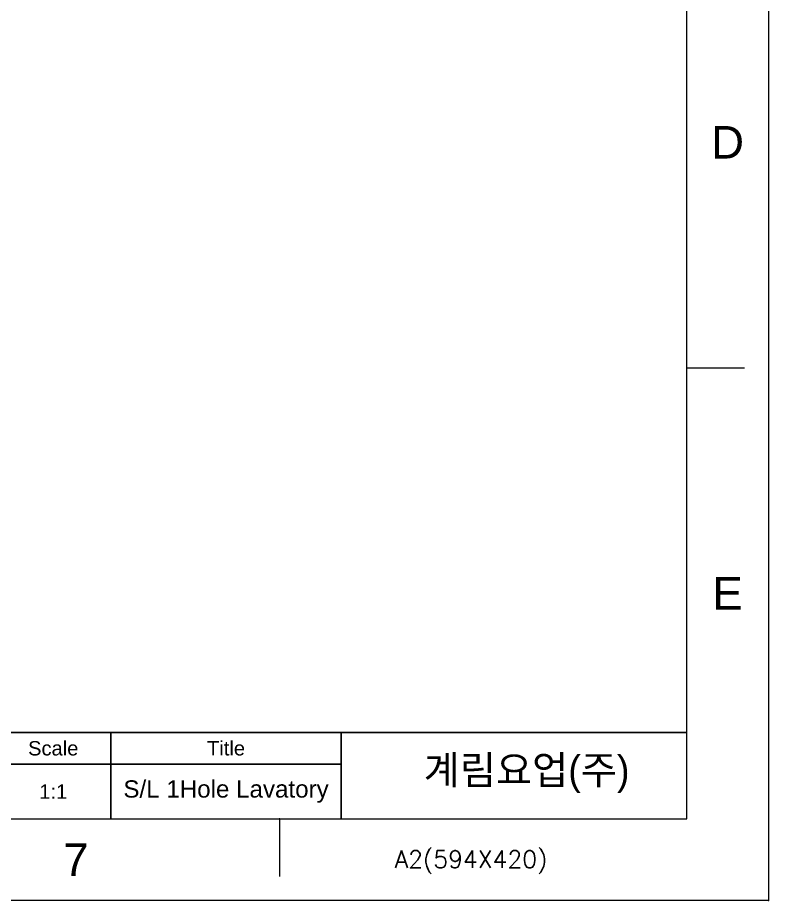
# Model space of a CAD drawing. Header units: millimetres. Extents: x 1261 to 1854, y -639 to -219.
# Drawn here: x 1724.2 to 1854.5, y -639.2 to -485.9 of the extents above; entities that cross this region are included whole.
import ezdxf

# ---------------------------------------------------------------- set-up
doc = ezdxf.new("R2010")
doc.units = ezdxf.units.MM
doc.header["$LTSCALE"] = 0.1
doc.linetypes.add('CENTERX2', pattern=[101.6, 63.5, -12.7, 12.7, -12.7])
doc.layers.get('0').update_dxf_attribs({"lineweight": 13})
for name, color, linetype in [('5', 2, 'Continuous'), ('FORM', 7, 'Continuous'), ('TEXT', 2, 'Continuous')]:
    doc.layers.add(name, color=color, linetype=linetype)
doc.layers.add('DIM', color=3, linetype='Continuous', lineweight=9)
doc.styles.add('ROMANS', font='romans')
doc.styles.get("Standard").update_dxf_attribs({"font": 'arial.ttf'})

msp = doc.modelspace()

# ---------------------------------------------------------------- linework, layer by layer
for p, q in [((1840.346, -625.017), (1840.346, -233.299)), ((1840.346, -546.673), (1850.346, -546.673)), ((1274.689, -625.017), (1840.346, -625.017)), ((1769.639, -625.017), (1769.639, -635.017))]:
    msp.add_line(p, q)
for p in [(1840.346, -546.673), (1769.639, -625.017)]:
    msp.add_point(p)
at = {"layer": 'DIM', "color": 7}
msp.add_lwpolyline([(1260.548, -219.158), (1854.487, -219.158), (1854.487, -639.158), (1260.548, -639.158)], close=True, dxfattribs=at)
msp.add_point((1854.487, -639.158), dxfattribs=at)
at = {"layer": 'FORM'}
for p, q in [((1569.846, -610.017), (1840.346, -610.017)), ((1740.346, -625.017), (1740.346, -610.017)), ((1780.346, -625.017), (1780.346, -610.017)), ((1640.346, -615.517), (1780.346, -615.517))]:
    msp.add_line(p, q, dxfattribs=at)

# ---------------------------------------------------------------- texts
at = {"char_height": 5.657, "attachment_point": 5}
for s, width, insert in [('D', 10, (1847.416, -507.501)), ('E', 10, (1847.416, -585.845)), ('7', 50, (1734.285, -632.087))]:
    msp.add_mtext_dynamic_manual_height_columns(s, width=width, gutter_width=12.5, heights=[0], dxfattribs=dict(at, insert=insert))
at = {"layer": '5', "style": 'ROMANS'}
msp.add_text(' A2(594X420)', height=3, dxfattribs=at).set_placement((1787.591, -633.529))
at = {"layer": 'TEXT', "attachment_point": 5}
for s, width, insert, char_height in [('Scale', 20, (1730.346, -612.767), 2.5), ('Title', 40, (1760.346, -612.767), 2.5), ('1:1', 20, (1730.346, -620.267), 2.5), ('S/L 1Hole Lavatory', 40, (1760.346, -620.267), 3)]:
    msp.add_mtext_dynamic_manual_height_columns(s, width=width, gutter_width=12.5, heights=[0], dxfattribs=dict(at, insert=insert, char_height=char_height))
at = {"layer": 'TEXT', "linetype": 'CENTERX2', "insert": (1812.522, -617.275), "char_height": 5, "attachment_point": 5}
msp.add_mtext_dynamic_manual_height_columns('{\\fHYGothic-Medium|b0|i0|c129|p18;계림요업(주)}', width=60, gutter_width=12.5, heights=[0], dxfattribs=at)

doc.saveas('drawing.dxf')
